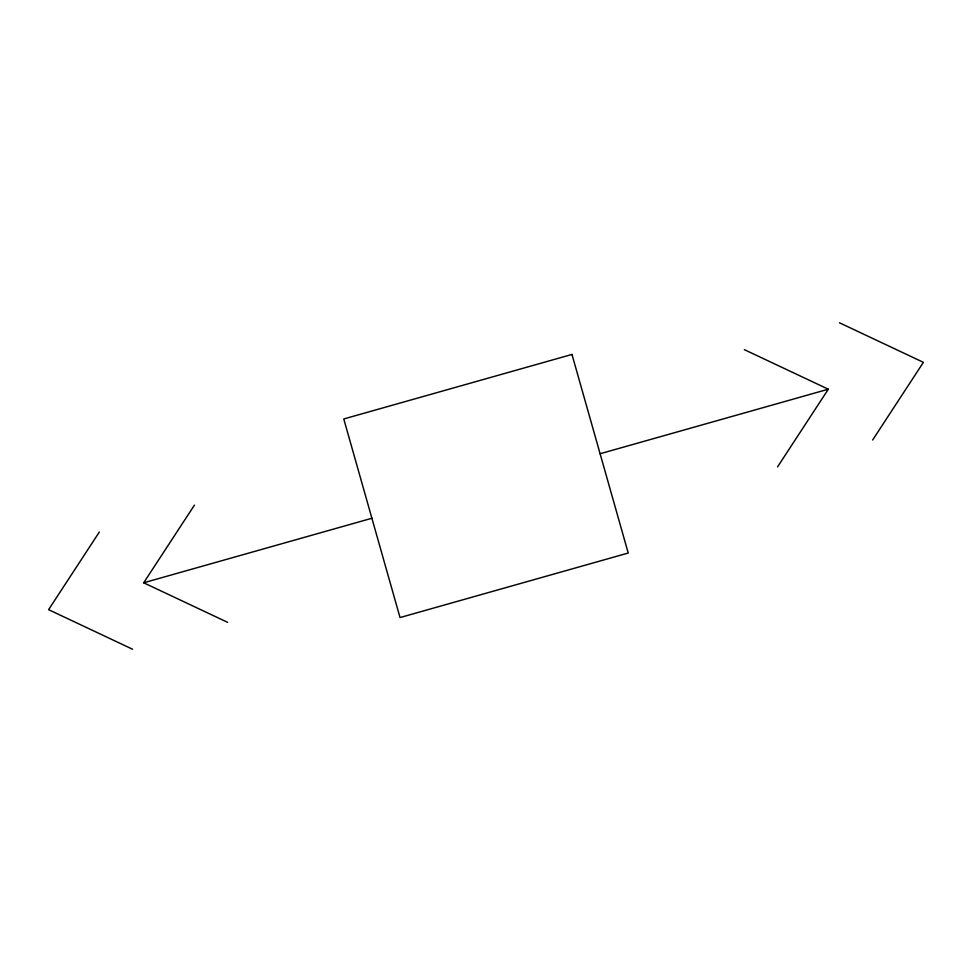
<?xml version="1.0" encoding="UTF-8"?>
<svg xmlns="http://www.w3.org/2000/svg" width="972" height="972" viewBox="0 0 972 972"><rect width="100%" height="100%" fill="white"/><g stroke="black" fill="none" stroke-linecap="round" stroke-linejoin="round"><path stroke-width="1.46" d="M99.351 532.012L48.6 609.663L132.556 649.235M227.642 622.347L143.686 582.787L194.436 505.124M777.564 466.876L828.314 389.213L744.358 349.653M872.649 439.988L923.4 362.337L839.443 322.765M143.686 582.787L371.899 518.258M600.101 453.742L828.314 389.213M571.973 354.44L343.772 418.968L400.027 617.56L628.228 553.032L571.973 354.44"/></g></svg>
